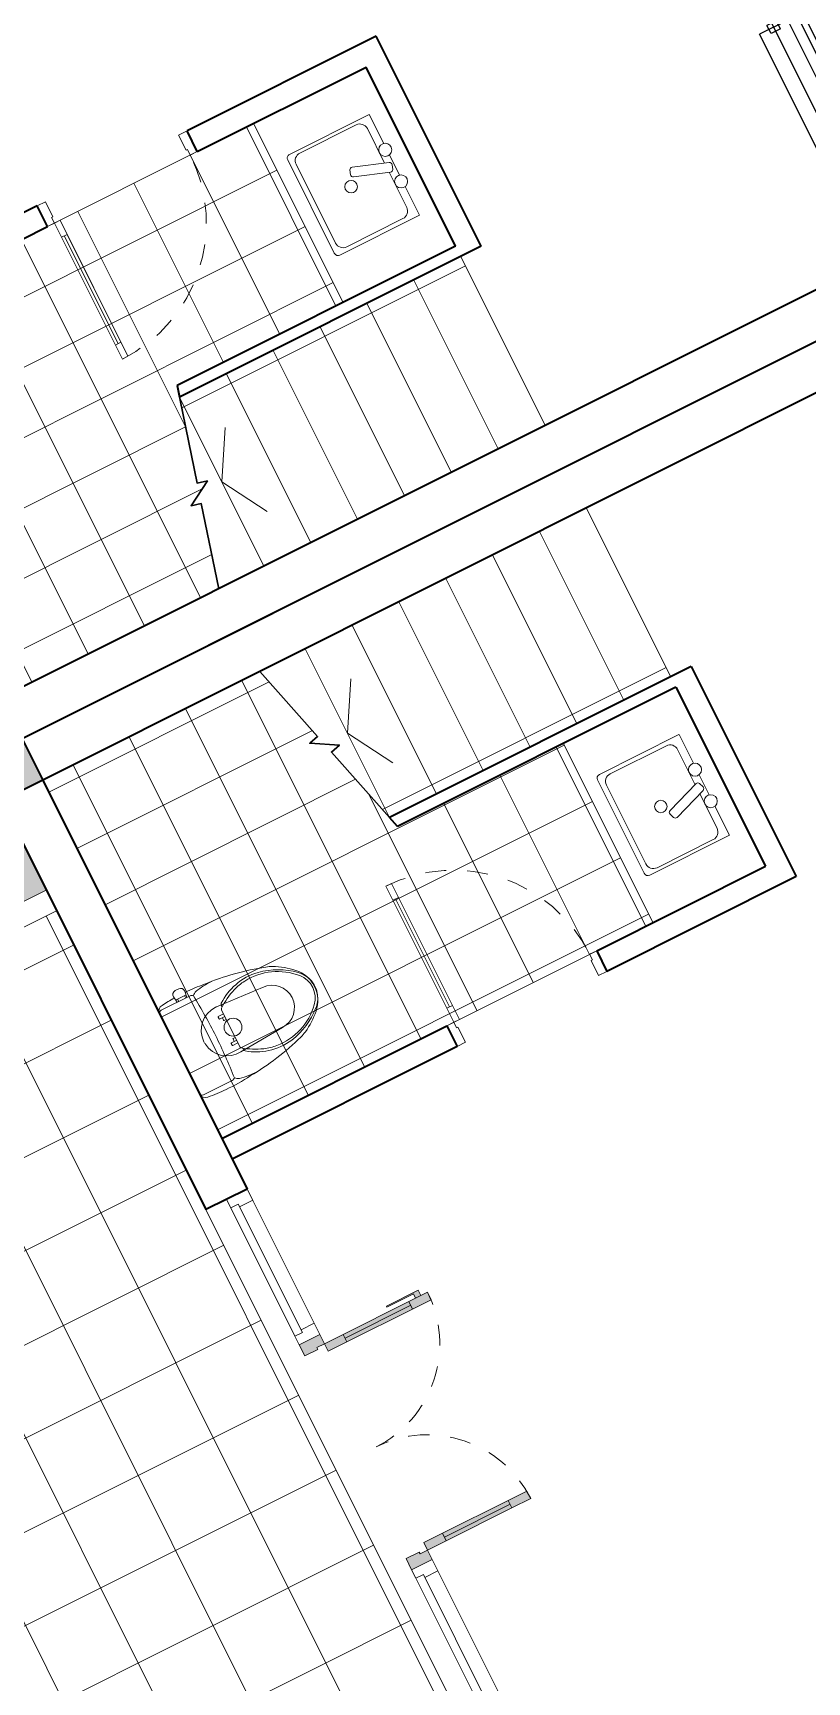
# Model space of a CAD drawing. Header units: millimetres. Extents: x 567980 to 569372, y 2065777 to 2066674.
# Drawn here: x 568877.24 to 568880.93, y 2066367.67 to 2066375.54 of the extents above; entities that cross this region are included whole.
import ezdxf

# ---------------------------------------------------------------- set-up
doc = ezdxf.new("R2010")
doc.units = ezdxf.units.MM
doc.linetypes.add('CENTER', pattern=[3, 1.5, -0.5, 0.5, -0.5])
doc.linetypes.add('HIDDEN', pattern=[0.75, 0.5, -0.25])
for name, color, linetype, lineweight in [('A-CAY', 76, 'Continuous', 13), ('A-COT VACH', 2, 'Continuous', 35), ('A-CUA', 25, 'Continuous', 5), ('A-HATCH', 251, 'Continuous', 5), ('A-NET CAT', 214, 'Continuous', 30), ('A-NET THAY', 125, 'Continuous', 18), ('A-NOI THAT', 44, 'Continuous', 9), ('A-TUONG', 255, 'Continuous', 35), ('boDnv', 54, 'Continuous', 25), ('E-NoiThat', 32, 'Continuous', 9)]:
    doc.layers.add(name, color=color, linetype=linetype, lineweight=lineweight)
for name, color, linetype in [('A-NOITHAT', 252, 'Continuous'), ('ChiaLo', 128, 'CENTER'), ('LoLK', 6, 'Continuous')]:
    doc.layers.add(name, color=color, linetype=linetype)

# ---------------------------------------------------------------- blocks, each defined once
blk = doc.blocks.new('NEN')
at = {"layer": 'ChiaLo', "ltscale": 5}
blk.add_lwpolyline([(159.83538482117, -9.464910292997956), (194.2687979940092, 7.756879894994199)], dxfattribs=at)
at = {"layer": 'LoLK'}
for points in [[(194.2687979944749, 7.756879894994199), (191.584882640047, 13.12312610400841), (175.0389568298124, 4.847720429068431), (177.7228721840074, -0.5185257801786065)], [(196.9527133480879, 2.390633686445653), (194.268797994242, 7.756879894528538), (177.7228721840074, -0.5185257804114372), (180.4067875377368, -5.884771988261491)]]:
    blk.add_lwpolyline(points, close=True, dxfattribs=at)
blk = doc.blocks.new('NEN NO1')
at = {"layer": 'LoLK'}
for points in [[(-37.63541182293557, 38.49999999790452), (-43.63541182340123, 38.49999999790452), (-43.63541182386689, 19.99999999790452), (-37.6354118231684, 19.99999999743886)], [(-31.6354118231684, 38.49999999743886), (-37.63541182246991, 38.49999999743886), (-37.6354118231684, 19.99999999743886), (-31.63541182386689, 19.99999999743886)]]:
    blk.add_lwpolyline(points, close=True, dxfattribs=at)
blk = doc.blocks.new('AP11B2')
at = {"layer": 'A-NOITHAT'}
for p, q in [((557.9627270745113, 1416.603832304019), (-568.2546845125034, 1416.603832304019)), ((-435.0000000009313, 1391.603832304027), (-435.0000000009313, 1441.603832304019)), ((-385.0000000009313, 1391.603832304027), (-385.0000000009313, 1441.603832304019)), ((-335.0000000009313, 1441.603832304019), (-385.0000000009313, 1441.603832304019)), ((359.9999999990687, 1491.603832304019), (-360.0000000009313, 1491.603832304019)), ((-360.0000000009313, 1341.603832304019), (-360.0000000009313, 1491.603832304019)), ((-335.0000000009313, 1391.603832304027), (-335.0000000009313, 1441.603832304019)), ((384.9999999990687, 1441.603832304019), (334.9999999990687, 1441.603832304019)), ((334.9999999990687, 1391.603832304027), (334.9999999990687, 1441.603832304019)), ((359.9999999990687, 1341.603832304019), (359.9999999990687, 1491.603832304019)), ((384.9999999990687, 1391.603832304027), (384.9999999990687, 1441.603832304019)), ((434.9999999990687, 1391.603832304027), (434.9999999990687, 1441.603832304019)), ((-335.0000000009313, 1391.603832304027), (-385.0000000009313, 1391.603832304027)), ((359.9999999990687, 1341.603832304019), (-360.0000000009313, 1341.603832304019)), ((384.9999999990687, 1391.603832304027), (334.9999999990687, 1391.603832304027)), ((-725.0000000009313, 166.1255714344661), (-725.0000000009313, 1291.603832304019)), ((724.9999999990687, 1291.603832304019), (-725.0000000009313, 1291.603832304019)), ((-695.0000000009313, 366.1255714344516), (-695.0000000009313, 1261.603832304019)), ((694.9999999990687, 1261.603832304019), (-695.0000000009313, 1261.603832304019)), ((694.9999999990687, 366.1255714344516), (-695.0000000009313, 1261.603832304019)), ((-695.0000000009313, 366.1255714344516), (694.9999999990687, 1261.603832304019)), ((694.9999999990687, 366.1255714344516), (694.9999999990687, 1261.603832304019)), ((724.9999999990687, 166.1255714344588), (724.9999999990687, 1291.603832304019)), ((-850.0000000009313, 757.1255714344661), (-850.0000000009313, 857.1255714344661)), ((-750.0000000009313, 807.1255714344588), (-850.0000000009313, 807.1255714344588)), ((-750.0000000009313, 757.1255714344661), (-750.0000000009313, 857.1255714344661)), ((749.9999999990687, 757.1255714344661), (749.9999999990687, 857.1255714344661)), ((749.9999999990687, 807.1255714344588), (849.9999999990687, 807.1255714344516)), ((849.9999999990687, 757.1255714344661), (849.9999999990687, 857.1255714344661)), ((-360.0000000009313, 366.1255714344516), (-695.0000000009313, 366.1255714344516)), ((-420.0000000009313, 246.1255714344588), (-420.0000000009313, 366.1255714344516)), ((-360.0000000009313, 246.1255714344588), (-360.0000000009313, 366.1255714344516)), ((694.9999999990687, 366.1255714344516), (359.9999999990687, 366.1255714344516)), ((359.9999999990687, 246.1255714344516), (359.9999999990687, 366.1255714344516)), ((419.9999999990687, 246.1255714344516), (419.9999999990687, 366.1255714344516)), ((-360.0000000009313, 246.1255714344588), (-420.0000000009313, 246.1255714344588)), ((419.9999999990687, 246.1255714344516), (359.9999999990687, 246.1255714344516)), ((724.9999999990687, 166.1255714344588), (-725.0000000009313, 166.1255714344661)), ((417.3913043467328, 226.1255714344588), (-417.3913043485954, 226.1255714344661)), ((-417.3913043485954, 186.1255714344588), (-417.3913043485954, 226.1255714344661)), ((417.3913043467328, 186.1255714344516), (-417.3913043485954, 186.1255714344588)), ((-9.313225746154785e-10, 186.1255714344516), (-9.313225746154785e-10, 226.1255714344661)), ((417.3913043467328, 186.1255714344516), (417.3913043467328, 226.1255714344588)), ((417.3913043467328, 79.48334088382398), (-417.3913043485954, 79.48334088382398)), ((-417.3913043485954, 39.48334088382398), (-417.3913043485954, 79.48334088382398)), ((-9.313225746154785e-10, 39.48334088382398), (-9.313225746154785e-10, 79.48334088382398)), ((417.3913043467328, 39.48334088382398), (417.3913043467328, 79.48334088382398)), ((417.3913043467328, 39.48334088382398), (-417.3913043485954, 39.48334088382398)), ((-407.3913043476641, -66.86999999999534), (-407.3913043476641, 25)), ((-367.3913043485954, 25), (-407.3913043476641, 25)), ((-357.3913043485954, -15), (-357.3913043485954, 15)), ((357.3913043467328, -15), (357.3913043467328, 15)), ((407.3913043458015, 25), (367.3913043467328, 25)), ((407.3913043458015, -66.86999999999534), (407.3913043458015, 25)), ((-387.3913043485954, -76.86999999999534), (-397.3913043485954, -76.86999999999534)), ((-377.3913043476641, -66.86999999999534), (-377.3913043476641, -24.99999999999272)), ((-367.3913043485954, -24.99999999999272), (-377.3913043476641, -24.99999999999272)), ((377.3913043458015, -24.99999999999272), (367.3913043467328, -24.99999999999272)), ((377.3913043458015, -66.86999999999534), (377.3913043458015, -24.99999999999272)), ((397.3913043467328, -76.86999999999534), (387.3913043467328, -76.86999999999534))]:
    blk.add_line(p, q, dxfattribs=at)
for centre, start, end in [((-367.3913043485954, 15), 0, 90), ((367.3913043467328, 15), 90, 180), ((-397.3913043485954, -66.86999999999534), 180, 270), ((-387.3913043485954, -66.86999999999534), 270, 0), ((-367.3913043485954, -15), 270, 0), ((367.3913043467328, -15), 180, 270), ((387.3913043467328, -66.86999999999534), 180, 270), ((397.3913043467328, -66.86999999999534), 270, 0)]:
    blk.add_arc(centre, 10, start, end, dxfattribs=at)
for p in [(-900.0000000009313, 0), (899.9999999990687, 0)]:
    blk.add_point(p, dxfattribs=at)
blk = doc.blocks.new('cot 220')
at = {"layer": 'A-COT VACH'}
h = blk.add_hatch(color=256, dxfattribs=at)
h.dxf.hatch_style = 1
h.paths.add_polyline_path([(110.0000037951395, 109.9999999980937), (-109.9999962048605, 109.9999999980937), (-109.9999962048605, -110.0000000019063), (110.0000037951395, -110.0000000019063)])
blk.add_lwpolyline([(-109.9999962048605, -110.0000000019063), (110.0000037951395, -110.0000000019063), (110.0000037951395, 109.9999999980937), (-109.9999962048605, 109.9999999980937)], close=True, dxfattribs=at)
blk = doc.blocks.new('*U321')
at = {"ltscale": 10}
for p, q in [((774.9999097874388, 0), (0, 0)), ((729.9999097874388, -70), (45, -70)), ((729.9999097874388, -110), (45, -110))]:
    blk.add_line(p, q, dxfattribs=at)
for points in [[(0, -110), (45, -110), (45, -70), (60, -70), (60, 0), (0, 0)], [(774.9999097874388, -110), (729.9999097874388, -110), (729.9999097874388, -70), (714.9999097874388, -70), (714.9999097874388, 0), (774.9999097874388, 0)]]:
    blk.add_lwpolyline(points, close=True, dxfattribs=at)
blk = doc.blocks.new('*U322')
blk.add_line((100.0000000000004, 69.99999999999943), (866.6666666666355, 69.99999999999535))
for points in [[(-146.6666666921566, 1066.666666666636), (-146.666666692157, 1006.666666666636), (-39.99999999999478, 1006.666666666635), (-39.99999999999472, 1016.666666666635), (5.292628172818928e-12, 1016.666666666635), (5.622344881402342e-12, 1066.666666666635)], [(-146.666666692162, 7.4843834842455e-13), (-146.6666666921616, 60.00000000000099), (-39.99999999999962, 60.00000000000038), (-39.99999999999968, 50.00000000000038), (3.012949991530085e-13, 50.00000000000001), (0, 0)], [(3.012949991530085e-13, 50.00000000000001), (966.6666666666358, 49.99999999999454), (966.6666666666356, 89.99999999999454), (5.423309984754156e-13, 90.00000000000001)], [(100.0000000000004, 49.99999999999966), (100.0000000000006, 89.99999999999943), (866.6666666666359, 89.99999999999535), (866.6666666666358, 49.99999999999535)]]:
    blk.add_lwpolyline(points, close=True)
at = {"linetype": 'HIDDEN'}
blk.add_arc((3.012949991530085e-13, 50.00000000000001), 966.6666666666358, 359.9999999999997, 89.9999999999995, dxfattribs=at)
blk = doc.blocks.new('A$C141617FA')
at = {"layer": 'A-NOI THAT'}
for p, q in [((0.3436238813592354, 445.1533057558991), (153.6401399989845, 445.1533057558991)), ((214.3949251442391, 445.1533057558991), (321.8279239255353, 445.1533057558991))]:
    blk.add_line(p, q, dxfattribs=at)
for points in [[(382.5827090707317, 445.1533057558991), (537.2782512389531, 445.1533057558991), (537.2782512389531, 20.00004873328726, -0.4142135623730951), (517.2782512389531, 4.873328725807369e-05), (19.99995820442564, 4.873328725807369e-05, -0.4142135623730951), (-4.179557436145842e-05, 20.00004873328726), (-4.179557436145842e-05, 444.5482204991276)], [(297.3131805503799, 406.7982078327041), (481.0901461779431, 406.7982078327041, -0.4142135623730951), (521.0901461779431, 366.7982078327041), (521.0901461779431, 66.79820783270407, -0.4142135623730951), (481.0901461779431, 26.79820783270407), (61.0901461779431, 26.79820783270407, -0.4142135623730951), (21.0901461779431, 66.79820783270407), (21.0901461779431, 366.7982078327041, -0.4142135623730958), (61.0901461779431, 406.7982078327041), (245.7590732288954, 406.7982078327041)]]:
    blk.add_lwpolyline(points, format="xyb", dxfattribs=at)
blk.add_lwpolyline([(274.4843869222386, 435.436604180024), (252.9833077539515, 427.8508547378879, 0.4142135623731093), (245.6594500033825, 412.5419975745026), (305.0652254005254, 244.1620254161535, 0.4142135623730805), (320.3740825639397, 236.8381676655263), (341.8751617322268, 244.4239171076915, 0.4142135623730951), (349.1990194827958, 259.7327742710768), (289.7932440855948, 428.1127464294259, 0.4142135623730947)], format="xyb", close=True, dxfattribs=at)
for centre, radius in [((184.0175325716118, 438.0361419607943), 31.2), ((352.2053164981626, 438.0361419607943), 31.2), ((268.1262690138246, 213.7365723466792), 30.02017942326098)]:
    blk.add_circle(centre, radius, dxfattribs=at)
blk = doc.blocks.new('xi')
for p, q in [((31976.6716985204, -119417.7680248041), (31762.50733762837, -119417.7680248041)), ((31976.6716985204, -119417.7680248041), (32190.83605941475, -119417.7680248041)), ((31751.29010672538, -119432.4544668607), (31751.29010672538, -119585.9954824876)), ((32202.04984522282, -119432.4544668617), (32202.04984522282, -119585.9954824876)), ((32233.53801796536, -119513.2454011077), (32202.04984522282, -119517.2796079209)), ((32214.87593571746, -119525.5375018017), (32202.04984522282, -119525.5375018017)), ((32214.87593571746, -119563.2165111341), (32202.04984522282, -119563.2165111341)), ((32233.53801796536, -119573.4897858715), (32202.04984522282, -119569.4555790583)), ((32214.87593571746, -119515.6362973759), (32214.87593571746, -119571.0988896061)), ((32256.41345199288, -119534.1399052292), (32256.41345199288, -119552.59528175)), ((31854.92202404278, -119683.8534197696), (31870.03221284456, -119913.9651276702)), ((31857.59886323565, -119699.6112865228), (31866.81449366125, -119699.6112865228)), ((31878.56571436251, -119690.6092520198), (32074.77423758336, -119690.6092520198)), ((31899.67036931167, -119662.6109610032), (31899.67036931167, -119690.6092520198)), ((31901.67196978905, -119660.6093605254), (31911.67308198611, -119660.6093605254)), ((31913.67123736624, -119662.6109610032), (31913.67123736624, -119690.6092520198)), ((31913.67123736624, -119677.610906749), (31926.67302773191, -119677.610906749)), ((31928.67118311438, -119679.6125072259), (31928.67118311438, -119690.6092520198)), ((32024.67221392874, -119679.6125072259), (32024.67221392874, -119690.6092520198)), ((32039.67215967688, -119677.610906749), (32026.67036931121, -119677.610906749)), ((32039.67215967688, -119662.6109610032), (32039.67215967688, -119690.6092520198)), ((32051.67142725407, -119660.6093605254), (32041.67031505701, -119660.6093605254)), ((32053.66958263653, -119662.6109610032), (32053.66958263653, -119690.6092520198)), ((32098.41792790542, -119683.8534197696), (32083.30773910365, -119913.9651276702)), ((32095.74453380748, -119699.6112865228), (32086.52890338187, -119699.6112865228))]:
    blk.add_line(p, q)
blk.add_circle((31976.67169852063, -119702.7669939883), 42.49869791666666)
for points in [[(31732.13193072469, -119446.7378327483), (31733.36872000524, -119430.7388093108), (31746.46697304302, -119418.2434479827), (31762.50733762883, -119417.7680248031)], [(31751.29010672585, -119432.4544668617), (31751.29010672585, -119424.344712087), (31757.86679400594, -119417.7680248031), (31765.97999387697, -119417.7680248031)], [(32187.36340316475, -119417.7680248031), (32195.47315793947, -119417.7680248031), (32202.04984522329, -119424.344712087), (32202.04984522329, -119432.4544668617)], [(32190.83605941475, -119417.7680248031), (32206.87642400057, -119418.2434479827), (32219.97467703835, -119430.7388093108), (32221.20802122072, -119446.7378327483)], [(31726.32349973635, -119541.064547156), (31726.46819374614, -119509.5384783642), (31728.40778250524, -119478.0434154281), (31732.13193072469, -119446.7378327483)], [(32221.20802122072, -119446.7378327483), (32223.87452512883, -119469.130953406), (32225.62463363537, -119491.6205367418), (32226.45834674218, -119514.1514612185)], [(31732.31796588466, -119672.5741771506), (31726.71968571746, -119628.9764937731), (31724.71464014516, -119584.9895146051), (31726.32349973635, -119541.064547156)], [(32227.55388710738, -119572.7249746742), (32227.45742443294, -119606.1113950284), (32225.27667898961, -119639.4599193344), (32221.02543115892, -119672.5741771506)], [(31735.49778901503, -119708.6581072705), (31735.09471284502, -119679.4747034097), (31738.06783025057, -119650.3395308824), (31744.35512951107, -119621.8382559242)], [(31744.35168441475, -119621.8348108279), (31747.29379596093, -119613.8387442054), (31752.0376924453, -119606.6281593526), (31758.21474865169, -119600.7577166455)], [(31758.21474865169, -119600.7611617418), (31753.94283024871, -119597.023233139), (31751.43135564119, -119591.6695547523), (31751.29010672585, -119585.9954824867)], [(31976.67169852086, -119610.5934642563), (31903.75969765426, -119609.8906647796), (31830.89592812301, -119606.6109338785), (31758.21474865169, -119600.7611617418)], [(32195.1286483919, -119600.7611617418), (32122.44746892058, -119606.6109338785), (32049.58369938933, -119609.8906647796), (31976.67169852086, -119610.5934642563)], [(32202.04984522329, -119585.9954824867), (32201.91204140239, -119591.6695547523), (32199.40056679488, -119597.023233139), (32195.1286483919, -119600.7611617418)], [(32195.1286483919, -119600.7577166455), (32201.30570459829, -119606.6281593526), (32206.04960108266, -119613.8387442054), (32208.99171262883, -119621.8348108279)], [(32208.98826753066, -119621.8382559242), (32215.27556679302, -119650.3395308824), (32218.24523910225, -119679.4747034097), (32217.84216293224, -119708.6581072705)], [(31789.96130355724, -119970.9194462458), (31759.1862655794, -119874.0571415583), (31739.83860932753, -119773.9288863512), (31732.31796588466, -119672.5741771506)], [(31801.25777165496, -119805.3929434242), (31810.30803749614, -119768.5304217236), (31826.76181353905, -119733.8968768017), (31849.61313189843, -119703.5903718108)], [(31819.54778359176, -119787.936644596), (31831.71241575197, -119754.3814145634), (31848.93789318294, -119722.8829065347), (31870.6247692676, -119694.533215777)], [(31849.61313189843, -119703.5903718108), (31851.50448931844, -119701.0857873904), (31854.46038124801, -119699.6112865219), (31857.59886323565, -119699.6112865219)], [(31870.6247692676, -119694.533215777), (31872.51612668947, -119692.0630823122), (31875.45479314119, -119690.6092520179), (31878.56571436205, -119690.6092520179)], [(31899.67036931121, -119662.6109610023), (31899.67036931121, -119661.5050853537), (31900.56609413677, -119660.6093605245), (31901.67196978905, -119660.6093605245)], [(31911.67308198565, -119660.6093605245), (31912.77551254162, -119660.6093605245), (31913.67123736531, -119661.5050853537), (31913.67123736531, -119662.6109610023)], [(31926.67302773238, -119677.6109067472), (31927.77545828649, -119677.6109067472), (31928.67118311391, -119678.5066315765), (31928.67118311391, -119679.612507225)], [(32024.67221392781, -119679.612507225), (32024.67221392781, -119678.5066315765), (32025.56449366079, -119677.6109067472), (32026.67036931121, -119677.6109067472)], [(32039.67215967641, -119662.6109610023), (32039.67215967641, -119661.5050853537), (32040.56443940752, -119660.6093605245), (32041.67031505794, -119660.6093605245)], [(32051.67142725454, -119660.6093605245), (32052.77385780864, -119660.6093605245), (32053.66958263607, -119661.5050853537), (32053.66958263607, -119662.6109610023)], [(32074.77423758336, -119690.6092520179), (32077.88860390239, -119690.6092520179), (32080.82382525966, -119692.0630823122), (32082.71518267968, -119694.533215777)], [(32082.71518267968, -119694.533215777), (32104.40550386065, -119722.8829065347), (32121.63098128975, -119754.3814145634), (32133.79216835738, -119787.936644596)], [(32095.74453380794, -119699.6112865219), (32098.88301579558, -119699.6112865219), (32101.83890772329, -119701.0857873904), (32103.72682005071, -119703.5903718108)], [(32103.72682005071, -119703.5903718108), (32126.58158350454, -119733.8968768017), (32143.03191444927, -119768.5304217236), (32152.08562538863, -119805.3929434242)], [(32221.02543115892, -119672.5741771506), (32213.50134261974, -119773.9288863512), (32194.15713146419, -119874.0571415583), (32163.37864839003, -119970.9194462458)], [(31796.58966727272, -119926.1366500231), (31788.71417898961, -119886.0736346142), (31790.31270329744, -119844.7255985895), (31801.25777165496, -119805.3929434242)], [(31804.89579248891, -119850.8923195088), (31807.03519678579, -119829.3639178174), (31811.96168333196, -119808.2006962458), (31819.54778359176, -119787.936644596)], [(32133.79216835738, -119787.936644596), (32141.38171371163, -119808.2006962458), (32146.3082002578, -119829.3639178174), (32148.44415945836, -119850.8923195088)], [(32152.08562538863, -119805.3929434242), (32163.02724865169, -119844.7255985895), (32164.62577295766, -119886.0736346142), (32156.75372977086, -119926.1366500231)], [(31898.86766206377, -120097.295883962), (31830.53419309572, -120034.5124638239), (31795.72150320836, -119943.2381040165), (31804.89579248891, -119850.8923195088)], [(32148.44415945836, -119850.8923195088), (32157.62189383522, -119943.2381040165), (32122.80920394787, -120034.5124638239), (32054.47573497982, -120097.295883962)], [(31802.53245698565, -120001.4739981117), (31797.50606267058, -119991.655475975), (31793.30304617897, -119981.4338776702), (31789.96130355724, -119970.9194462458)], [(31882.28641748705, -120097.5852719815), (31838.75419092641, -120049.2299117418), (31809.13670503066, -119989.9811595688), (31796.58966727272, -119926.1366500231)], [(31976.67169852086, -120017.7658546651), (31918.87677664772, -120017.7658546651), (31871.58939600267, -119971.739378971), (31870.03221284502, -119913.9651276702)], [(32083.30773910412, -119913.9651276702), (32081.75055594274, -119971.739378971), (32034.46662039586, -120017.7658546651), (31976.67169852086, -120017.7658546651)], [(32156.75372977086, -119926.1366500231), (32144.20669201107, -119989.9811595688), (32114.58920611531, -120049.2299117418), (32071.05353445836, -120097.5852719815)], [(32163.37864839003, -119970.9194462458), (32160.04035086461, -119981.4338776702), (32155.83388927669, -119991.655475975), (32150.80749496163, -120001.4739981117)], [(31868.08917898961, -120091.2566315765), (31841.64462603905, -120064.9671079228), (31819.52022282683, -120034.6674931208), (31802.53245698565, -120001.4739981117)], [(32150.80749496163, -120001.4739981117), (32133.81972912044, -120034.6674931208), (32111.69532590822, -120064.9671079228), (32085.25077295766, -120091.2566315765)], [(31976.67169852086, -120137.7688657353), (31935.64061128066, -120137.7688657353), (31896.39752860085, -120120.9602448577), (31868.08917898961, -120091.2566315765)], [(32054.47573497982, -120097.295883962), (32010.47842052669, -120137.7171893017), (31942.86153142244, -120137.7171893017), (31898.86766206377, -120097.295883962)], [(32085.25077295766, -120091.2566315765), (32056.94242334829, -120120.9602448577), (32017.70278576107, -120137.7688657353), (31976.67169852086, -120137.7688657353)]]:
    blk.add_open_spline(points, degree=3)
for points in [[(31854.92202404232, -119683.8534197705), (31847.42205116988, -119616.6154911676), (31895.84631332287, -119556.0231517563), (31963.08768702016, -119548.5231788838), (31967.59731701107, -119548.0201949449), (31972.13106267058, -119547.7687029736), (31976.67169852086, -119547.7687029736)], [(31976.67169852086, -119547.7687029736), (32044.32648367897, -119547.7687029736), (32099.17584891335, -119602.6146231117), (32099.17584891335, -119670.2728533642), (32099.17584891335, -119674.8100441219), (32098.92091184758, -119679.3437897796), (32098.41792790496, -119683.8534197705)], [(32233.53801796489, -119513.2454011077), (32245.36158567385, -119512.4599193344), (32255.58662907869, -119521.4068323122), (32256.37211084642, -119533.2304000231), (32256.39278142058, -119533.5335684242), (32256.40656180397, -119533.836736829), (32256.41345199288, -119534.1399052301)], [(32256.41345199288, -119552.5952817509), (32256.12750906774, -119564.4429651285), (32246.29520654955, -119573.8170699449), (32234.44752317385, -119573.5311270179), (32234.14435477086, -119573.524236829), (32233.84118636974, -119573.5104564475), (32233.53801796489, -119573.4897858696)], [(32071.05353445836, -120097.5852719815), (32024.12444374614, -120149.7130117835), (31943.82271306307, -120153.9263635622), (31891.69497326107, -120106.9938277574), (31888.39801688024, -120104.0241554463), (31885.25608979628, -120100.8856734606), (31882.28641748705, -120097.5852719815)]]:
    blk.add_open_spline(points, degree=3, knots=[0, 0, 0, 0, 1, 1, 1, 2, 2, 2, 2])
blk = doc.blocks.new('*U308')
h = blk.add_hatch(color=254)
h.dxf.hatch_style = 1
h.paths.add_polyline_path([(21.73011238398612, 344.5156181119089), (21.73011238398612, 514.1349438079922), (50.00000000000001, 514.1349438079922), (50.00000000000001, 485.8650561920074), (27.38408990719472, 485.8650561920074), (27.38408990719472, 344.5156181119089)])
h = blk.add_hatch(color=253)
h.dxf.hatch_style = 1
h.paths.add_polyline_path([(50.00000000000001, 449.9999999999998), (89.99999999999999, 449.9999999999998), (89.99999999999999, 549.9999999999998), (50.00000000000001, 549.9999999999998)])
h.paths.add_polyline_path([(50, 100), (90, 100), (90, 0), (50, 0)])
h = blk.add_hatch(color=253)
h.dxf.hatch_style = 1
h.paths.add_polyline_path([(1150, 100), (1110, 100), (1110, 0), (1150, 0)])
h.paths.add_polyline_path([(1150, 450), (1110, 450), (1110, 550), (1150, 550)])
h = blk.add_hatch(color=254)
h.dxf.hatch_style = 1
h.paths.add_polyline_path([(50.00000000000001, 449.9999999999998), (89.99999999999999, 449.9999999999998), (90, 100), (50, 100)])
h = blk.add_hatch(color=254)
h.dxf.hatch_style = 1
h.paths.add_polyline_path([(1110, 450), (1150, 450), (1150, 100), (1110, 100)])
h = blk.add_hatch(color=253)
h.dxf.hatch_style = 1
h.paths.add_polyline_path([(0, 0), (50, 0), (50, -40), (60, -40), (60, -110.0000000000004), (0, -110.0000000000004)])
h = blk.add_hatch(color=253)
h.dxf.hatch_style = 1
h.paths.add_polyline_path([(1200, 0), (1150, 0), (1150, -40), (1140, -40), (1140, -110.0000000000004), (1200, -110.0000000000004)])
at = {"linetype": 'Continuous'}
blk.add_line((70, 100), (69.99999999999999, 449.9999999999998), dxfattribs=at)
for p, q in [((89.99999999999999, 449.9999999999998), (90, 100)), ((1110, 450), (1110, 100)), ((1130, 100), (1130, 450))]:
    blk.add_line(p, q)
for points in [[(21.73011238398612, 344.5156181119089), (21.73011238398612, 514.1349438079922), (50.00000000000001, 514.1349438079922), (50.00000000000001, 485.8650561920074), (27.38408990719472, 485.8650561920074), (27.38408990719472, 344.5156181119089)], [(50.00000000000001, 449.9999999999998), (89.99999999999999, 449.9999999999998), (90, 100), (50, 100)], [(1110, 450), (1150, 450), (1150, 100), (1110, 100)], [(0, 0), (50, 0), (50, -40), (60, -40), (60, -110.0000000000004), (0, -110.0000000000004)], [(1200, 0), (1150, 0), (1150, -40), (1140, -40), (1140, -110.0000000000004), (1200, -110.0000000000004)]]:
    blk.add_lwpolyline(points, close=True)
for points in [[(50.00000000000001, 449.9999999999998), (89.99999999999999, 449.9999999999998), (89.99999999999999, 549.9999999999998), (50.00000000000001, 549.9999999999998), (50.00000000000001, 449.9999999999998)], [(1150, 450), (1110, 450), (1110, 550), (1150, 550), (1150, 450)], [(50.00000000000001, 452.9059272893353), (50, 100)], [(1150, 452.9059272893355), (1150, 100)], [(50, 100), (90, 100), (90, 0), (50, 0), (50, 100)], [(1150, 100), (1110, 100), (1110, 0), (1150, 0), (1150, 100)]]:
    blk.add_lwpolyline(points)
at = {"linetype": 'HIDDEN', "ltscale": 30}
for points in [[(599.9999999999999, 0, 0.4142135623730951), (50, 549.9999999999999, 0.4142135623730951)], [(599.9999999999999, 0, -0.4142135623730951), (1150, 550.0000000000003, -0.4142135623730951)]]:
    blk.add_lwpolyline(points, format="xyb", dxfattribs=at)
blk = doc.blocks.new('mb-cay40')
at = {"color": 0, "linetype": 'ByBlock'}
for centre, radius, start, end in [((-136.2343589076481, 736.8957466763095), 62.92479999999998, 125.4093320002077, 202.7100880001333), ((-230.740058907686, 763.8882466762698), 62.92479999999998, 305.4093320002077, 22.71008800013334), ((-426.9131589077006, 693.7752466762759), 54.12369999999999, 146.8150690002197, 244.0193430003837), ((-495.9196589076018, 674.7454466763011), 54.12369999999999, 326.8150690002197, 64.01934300038363), ((-299.5701589075907, 710.3054466762878), 100.1777, 149.4737229998766, 231.7585850006217), ((-447.8704589076224, 682.5084466762783), 100.1777, 329.4737229998766, 51.75858500062168), ((-230.6878589075932, 779.3904466762833), 98.06469999999999, 192.3059549999538, 259.6848969996826), ((-344.058958907699, 662.0099466762913), 98.06469999999999, 12.30595499995376, 79.68489699968265), ((-147.5025589076395, 637.821246676278), 79.6564, 145.524785000142, 220.8327340004014), ((-273.4387589076068, 630.8271466763035), 79.6564, 325.524785000142, 40.83273400040141), ((16.26654109236551, 684.2603466763248), 136.5301, 133.811686000385, 194.307733999988), ((-210.5471589076042, 749.0423466762695), 136.5301, 313.811686000385, 14.30773399998799), ((112.6560410923557, 711.3373466763078), 137.2196, 163.4642290000644, 212.7905639999698), ((-134.2428589076444, 676.0780466762808), 137.2196, 343.4642290000643, 32.79056399996983), ((138.3718410924193, 615.5002466762926), 80.63699999999999, 104.100357000399, 168.4650159999594), ((39.71864109238959, 709.8323466762886), 80.63699999999999, 284.100357000399, 348.4650159999595), ((230.3510410923918, 506.037146676299), 141.3623, 100.3005049996434, 160.4476489999013), ((71.86314109229716, 692.4305466762962), 141.3623, 280.3005049996434, 340.4476489999013), ((-653.7485589076532, 502.9852466762604), 44.2471, 163.4933459999228, 274.4697339999847), ((-692.7238589076442, 471.4445466763245), 44.2471, 343.4933459999227, 94.46973399998471), ((-651.1445589076611, 493.6793466763265), 98.14920000000001, 3.318928999847402, 83.19036500059372), ((-541.5223589077068, 596.8183466762894), 98.14920000000001, 183.3189289998474, 263.1903650005937), ((-554.1702589076594, 555.716446676277), 69.85239999999999, 25.45365099951863, 116.6851969996846), ((-522.4680589076888, 648.1498466762605), 69.85239999999999, 205.4536509995186, 296.6851969996846), ((-390.4405589076341, 597.053746676309), 66.85079999999999, 168.8066020001733, 257.6390980002616), ((-470.3303589076386, 544.7297466762902), 66.85079999999999, 348.8066020001733, 77.63909800026163), ((48.89724109234521, 562.139746676261), 68.7981, 103.8913859995158, 198.9039470000852), ((-32.70725890767062, 606.6362466762985), 68.7981, 283.8913859995158, 18.90394700008519), ((259.9547410923115, 520.9738466762719), 76.85969999999999, 122.5817349996012, 207.1799879998302), ((150.1931410923426, 550.6291466762632), 76.85969999999999, 302.5817349996012, 27.17998799983019), ((299.7197410923836, 426.0202466763112), 53.529, 59.98145400028278, 155.6675900001146), ((277.7252410923538, 494.4245466762877), 53.529, 239.9814540002828, 335.6675900001146), ((-694.8229589076363, 365.1617466763128), 95.9612, 210.9482359996829, 290.5783940005535), ((-743.3930589076772, 225.974346676303), 95.9612, 30.9482359996829, 110.5783940005535), ((-680.1407589076553, 301.4285466763176), 101.6635, 69.72013800080484, 135.6489100005381), ((-717.600058907643, 467.8581466763062), 101.6635, 249.7201380008048, 315.6489100005381), ((-620.4297589075868, 356.9077466762828), 75.7726, 22.57230600034306, 98.33354300080866), ((-561.4437589076697, 460.9655466763143), 75.7726, 202.5723060003431, 278.3335430008087), ((213.0515410923108, 368.6593466762861), 79.60759999999999, 86.02821900006174, 161.3697619999351), ((143.1294410924311, 473.5071466763002), 79.60759999999999, 266.0282190000617, 341.3697619999351), ((281.8093410923029, 453.3035466762885), 110.2473, 244.7352629998049, 320.5781150000673), ((319.9207410923555, 283.5921466762593), 110.2473, 64.73526299980486, 140.5781150000674), ((359.2284410923021, 242.1056466762602), 79.1061, 90.25287400078554, 173.52208300028), ((280.2783410924312, 330.1357466762784), 79.1061, 270.2528740007856, 353.5220830002799), ((-736.4670589076995, 276.7996466763216), 75.60229999999999, 224.257649999822, 288.5926610007619), ((-766.5091589076037, 152.3813466762949), 75.60229999999999, 44.25764999982202, 108.5926610007619), ((-649.4696589076193, 256.585046676264), 83.90719999999999, 240.5094849996896, 309.291989999972), ((-637.6392589076131, 118.6108466762598), 83.90719999999999, 60.50948499968955, 129.291989999972), ((242.9923410922929, 141.0472466762949), 78.02799999999999, 58.87476400066763, 131.2135240002623), ((231.9157410923508, 266.539646676305), 78.02799999999999, 238.8747640006676, 311.2135240002623), ((344.0384410923289, 142.0358466763282), 53.57989999999999, 28.1981360000389, 112.1917869993301), ((371.0219410923892, 216.9645466762668), 53.57989999999999, 208.1981360000389, 292.1917869993301), ((-659.0736589076696, 39.63904667626048), 110.8102, 100.8761589997203, 165.4479130002026), ((-787.2373589075869, 176.3009466762742), 110.8102, 280.8761589997204, 345.4479130002026), ((-689.6452589076944, -39.14615332373069), 87.35799999999999, 54.97446299936808, 151.3792250002424), ((-716.1905589076923, 74.23634667632723), 87.35799999999999, 234.9744629993681, 331.3792250002423), ((158.9131410923146, -75.04515332368464), 77.31559999999999, 28.80716499994626, 103.9198800002828), ((208.0612410923932, 37.25554667630786), 77.31559999999999, 208.8071649999463, 283.9198800002828), ((313.8222410924209, -58.64165332372795), 90.3688, 71.37116600059133, 141.7535400000561), ((271.7177410924342, 82.93484667628945), 90.3688, 251.3711660005913, 321.7535400000561), ((349.6776410924213, 166.3968466762817), 97.6447, 209.1951970002367, 286.7189010004093), ((292.527541092335, 25.24994667626743), 97.6447, 29.19519700023669, 106.7189010004093), ((-674.8470589076169, -123.2118533237299), 70.02329999999999, 71.8192460004174, 140.0817599994504), ((-706.7037589076499, -11.75075332372944), 70.02329999999999, 251.8192460004175, 320.0817599994504), ((-557.1729589076713, -163.3047533236968), 77.98479999999999, 113.475291999382, 203.4559599999777), ((-659.7790589075885, -122.8160533237024), 77.98479999999999, 293.475291999382, 23.45595999997768), ((-551.4629589076503, -83.00365332367801), 74.9971, 87.17243399982254, 157.2364690000009), ((-616.9188589076803, 20.92074667628185), 74.9971, 267.1724339998225, 337.2364690000009), ((-341.8780589076923, -220.9033533237016), 95.91319999999999, 122.8873139993626, 186.7253339999508), ((-489.2111589075648, -151.593553323728), 95.91319999999999, 302.8873139993626, 6.725333999950768), ((69.87894109232002, -150.8368533236935), 70.3103, 173.6499809998805, 254.6514450005405), ((-18.61045890764217, -210.8629533236744), 70.3103, 353.6499809998805, 74.65144500054049), ((132.8601410923875, -212.990753323691), 116.145, 6.548685999897183, 76.89113199944619), ((274.5892410923552, -86.62635332370701), 116.145, 186.5486859998972, 256.8911319994462), ((296.2157410923683, -68.1395533237228), 50.671, 179.2557220000184, 267.628659000778), ((243.4524410924059, -118.1089533236882), 50.671, 359.2557220000184, 87.62865900077804), ((-604.7676589076873, -147.1679533237184), 106.605, 271.6327640008068, 352.0267889999677), ((-496.1556589076645, -268.5169533236767), 106.605, 91.63276400080674, 172.0267889999677), ((-472.8800589076418, -293.5357533236747), 49.2563, 76.54190599947391, 193.4774260002929), ((-509.3162589076674, -257.1117533236902), 49.2563, 256.541905999474, 13.4774260002929), ((-314.2852589076501, -280.7871533237339), 91.05040000000001, 159.1169869998805, 230.3606240003511), ((-457.4404589076003, -318.4468533237086), 91.05040000000001, 339.1169869998805, 50.36062400035106), ((-220.1570589075855, -348.4649533237389), 108.6658, 122.1169890002436, 201.7275269999994), ((-378.8747589077102, -296.6562533236793), 108.6658, 302.1169890002436, 21.72752699999944), ((-132.5331589076959, -236.0941533236837), 75.353, 148.7876610002004, 221.5977110001933), ((-253.3297589076974, -247.0719533237279), 75.353, 328.7876610002005, 41.59771100019329), ((-61.47215890765074, -280.976453323703), 84.6027, 185.3195600000323, 260.4189679996705), ((-159.7919589076482, -372.2426533237012), 84.6027, 5.31956000003229, 80.41896799967047), ((99.92604109243257, -278.0229533236925), 148.0051, 165.2071100000012, 218.3217489999558), ((-159.2895589076797, -332.0080533237124), 148.0051, 345.2071100000012, 38.32174899995582), ((110.3971410924278, -276.4030533237237), 64.3426, 156.7754189998254, 231.2879720002375), ((11.02814109236351, -301.2369533236779), 64.3426, 336.7754189998254, 51.28797200023745), ((113.3978410923155, -289.9039533237083), 96.71849999999999, 38.69621399990353, 106.2415449999098), ((161.8329410923761, -136.5778533236808), 96.71849999999999, 218.6962139999035, 286.2415449999098), ((-170.4776589077082, -363.9031533237066), 62.5472, 129.7475050000398, 206.070901000292), ((-266.6537589076324, -343.3009533236764), 62.5472, 309.7475050000398, 26.07090100029198)]:
    blk.add_arc(centre, radius, start, end, dxfattribs=at)
blk = doc.blocks.new('MBT1 A18N')
at = {"layer": 'A-HATCH'}
h = blk.add_hatch(dxfattribs=at)
h.set_pattern_fill('SQRTMPLT', color=256, scale=0.3, angle=180, pattern_type=2)
h.set_pattern_definition([(180, (410.5170677076094, -41.46174633945338), (0, -0.2999999999999999), []), (270, (410.5170677076094, -41.46174633945338), (0.2999999999999999, -2.775557561562891e-17), [])])
h.paths.add_polyline_path([(-1.175000000279397, 4.520000000251457), (-2.130000000121072, 4.520000000018626), (-2.130000000353903, 3.420000000158325), (-2.130000000121072, 2.21999999997206), (-1.230000000447035, 2.21999999997206), (-0.220000000204891, 2.21999999997206), (-0.2200000006705523, 3.378845726838335), (-0.6202763665933162, 3.486099455971271), (-0.6332173189148307, 3.437803165055811), (-0.7039279970340431, 3.56027765199542), (-0.7168689493555576, 3.5119813606143), (-1.175000000279397, 3.634737205458805)])
at = {"layer": 'A-HATCH', "true_color": 0x46cb3a}
h = blk.add_hatch(dxfattribs=at)
h.set_pattern_fill('CROSS', color=95, scale=0.2, angle=180, double=1)
h.set_pattern_definition([(180, (4959.282499999274, -137.7914999998175), (-0.05000000000000001, -0.05), [0.02499999999999999, -0.07499999999999998]), (270, (4959.269999999553, -137.778999999864), (0.05, -0.05000000000000002), [0.025, -0.07500000000000001])])
h.paths.add_polyline_path([(-0.6969136407133192, 0.1100000001024455), (-0.1100000005681068, 0.1100000001024455), (-0.1100000005681068, 2.000000000232831), (-0.6969136411789805, 2.000000000465661)])
h.paths.add_polyline_path([(-5.890025578439236, 0.1099999996367842), (-5.303111937828362, 0.1099999996367842), (-5.303111937828362, 1.009999999543652), (-5.303111937828362, 2.000000000232831), (-5.890465096337721, 2)])
at = {"layer": 'A-HATCH', "ltscale": 100}
h = blk.add_hatch(dxfattribs=at)
h.set_pattern_fill('_USER', color=251, scale=0.4000000000000001, angle=180, double=1, pattern_type=0)
h.set_pattern_definition([(180, (4964475.611936973, -139791.5000000393), (-2.775557561562891e-17, -0.4), []), (270, (4964475.611936973, -139791.5000000393), (0.4000000000000001, -5.551115123125783e-17), [])])
h.paths.add_polyline_path([(-5.193111937493086, 2.000077642733231), (-5.193111937493086, 0.1099999996367842), (-0.8069136410485953, 0.1100000001024455), (-0.806913641281426, 2.000000000232831), (-1.406913640908897, 2.000048018060625), (-2.700144892791286, 2.000048018060625)])
at = {"layer": 'A-NET CAT'}
blk.add_lwpolyline([(-1.175000000279397, 3.634737205458805), (-0.7168689493555576, 3.5119813606143), (-0.7039279970340431, 3.56027765199542), (-0.6332173189148307, 3.437803165055811), (-0.6202763665933162, 3.486099455971271), (-0.2201106760185212, 3.378875382477418)], dxfattribs=at)
at = {"layer": 'A-NET THAY'}
for p, q in [((-0.6700000003911555, 7.020000000251457), (-1.570000000298023, 7.020000000251457)), ((-1.120000000111759, 5.119999999878928), (-0.2200000004377216, 5.119999999878928)), ((-1.120000000111759, 4.869999999878928), (-0.2200000004377216, 4.869999999878928)), ((-1.120000000344589, 4.619999999878928), (-0.220000000204891, 4.619999999878928)), ((-1.120000000111759, 4.369999999878928), (-0.220000000204891, 4.369999999878928)), ((-2.130000000586733, 4.21999999997206), (-2.130000000353903, 3.420000000158325)), ((-1.120000000111759, 4.120000000111759), (-0.2200000004377216, 4.119999999878928)), ((-1.120000000111759, 3.869999999878928), (-0.220000000204891, 3.869999999878928)), ((-1.120000000111759, 3.619999999878928), (-0.220000000204891, 3.620000000111759)), ((-2.40000000060536, 2.000000000232831), (-5.150000000372529, 2.000000000232831))]:
    blk.add_line(p, q, dxfattribs=at)
blk.add_lwpolyline([(-1.070000000298023, 3.606602540472522), (-1.070000000530854, 5.119999999878928)], dxfattribs=at)
at = {"layer": 'A-NET THAY', "ltscale": 10}
blk.add_lwpolyline([(-0.4458215816412121, 3.750000000465661), (-0.6700000003911555, 3.619999999878928), (-0.8941784191410989, 3.750000000232831)], dxfattribs=at)
at = {"layer": 'A-NET THAY', "ltscale": 100}
blk.add_lwpolyline([(-0.6969136407133192, 0.1100000001024455), (-0.8069136410485953, 0.1100000001024455), (-0.806913641281426, 2.000000000232831), (-0.6969136411789805, 2.000000000465661)], close=True, dxfattribs=at)
at = {"layer": 'A-NOI THAT'}
blk.add_lwpolyline([(-2.130000000121072, 4.520000000018626), (-2.130000000353903, 5.120000000111759), (-1.175000000046566, 5.119999999878928), (-1.175000000279397, 4.520000000251457)], close=True, dxfattribs=at)
at = {"layer": 'A-TUONG'}
for p, q in [((0, 15.50000001071021), (-2.328306436538696e-10, 2.000000000232831)), ((-0.2200000004377216, 8.800000000046566), (-0.220000000204891, 2.21999999997206)), ((-2.240000000223517, 5.229999999981374), (-2.240000000456348, 4.21999999997206)), ((-1.120000000111759, 5.230000000214204), (-2.240000000223517, 5.229999999981374)), ((-1.120000000111759, 5.230000000214204), (-1.120000000111759, 3.619999999878928)), ((-1.175000000046566, 5.119999999878928), (-2.130000000353903, 5.120000000111759)), ((-2.130000000586733, 4.21999999997206), (-2.130000000353903, 5.120000000111759)), ((-1.175000000046566, 5.119999999878928), (-1.175000000279397, 3.634737205458805)), ((-2.130000000586733, 4.21999999997206), (-2.240000000456348, 4.21999999997206)), ((-1.175000000279397, 3.634737205458805), (-1.120000000111759, 3.619999999878928)), ((-2.130000000353903, 3.420000000158325), (-2.240000000456348, 3.419999999925494)), ((-2.240000000456348, 3.419999999925494), (-2.240000000456348, 2.220000000204891)), ((-2.130000000121072, 2.21999999997206), (-2.130000000353903, 3.420000000158325)), ((-0.220000000204891, 2.21999999997206), (-2.400000000372529, 2.21999999997206)), ((-2.400000000372529, 2.21999999997206), (-2.40000000060536, 2.000000000232831)), ((-2.328306436538696e-10, 2.000000000232831), (-2.40000000060536, 2.000000000232831))]:
    blk.add_line(p, q, dxfattribs=at)
at = {"layer": 'A-CAY', "xscale": 0.0004999999999999999, "yscale": 0.0004999999999999999, "zscale": 0.0004999999999999999, "rotation": 180}
blk.add_blockref('mb-cay40', (-0.5190237099304795, 1.760041621280834), dxfattribs=at)
at = {"layer": 'A-COT VACH', "xscale": 0.0009999999999999998, "yscale": 0.0009999999999999998, "zscale": 0.0009999999999999998, "rotation": 180}
blk.add_blockref('cot 220', (-0.1099999966099858, 2.110000000102445), dxfattribs=at)
at = {"layer": 'A-CUA', "extrusion": (0, 0, -1), "xscale": -0.0007500000000000044, "yscale": 0.0007500000000000044, "zscale": -0.0007500000000000044}
blk.add_blockref('*U322', (2.130000000353903, 3.420000000158325), dxfattribs=at)
at = {"layer": 'A-CUA', "yscale": 0.001, "zscale": 0.001}
for name, p, xscale in [('*U308', (-3.175000000046566, 2.219998069107533), -0.001), ('*U321', (-5.150000000372529, 2.219998069340363), 0.001), ('*U321', (-2.400000000372529, 2.219998069340363), -0.001)]:
    blk.add_blockref(name, p, dxfattribs=dict(at, xscale=xscale))
at = {"layer": 'A-NOI THAT', "xscale": -0.001, "yscale": 0.001, "zscale": 0.001}
blk.add_blockref('A$C141617FA', (-1.383860895875841, 4.587725865421817), dxfattribs=at)
at = {"layer": 'A-NOI THAT', "linetype": 'ByBlock', "xscale": -0.0009999999999999998, "yscale": 0.0009999999999999998, "zscale": 0.001, "rotation": 180}
blk.add_blockref('xi', (-33.6566716991365, -117.1977680246346), dxfattribs=at)
at = {"layer": 'E-NoiThat', "xscale": -0.0008625000000000014, "yscale": 0.0009999999999999998, "zscale": 0.0008625000000000018, "rotation": 180}
blk.add_blockref('AP11B2', (-1.120000000344589, 8.361603832570836), dxfattribs=at)
blk = doc.blocks.new('MBT1 NO1')
at = {"layer": 'LoLK'}
for name, p in [('MBT1 A18N', (-37.63541181455366, 20.00000000256114)), ('NEN NO1', (3.492459654808044e-09, 3.725290298461914e-09))]:
    blk.add_blockref(name, p, dxfattribs=at)
at = {"layer": 'LoLK', "xscale": -1}
blk.add_blockref('MBT1 A18N', (-37.635411814088, 20.00000000256114), dxfattribs=at)

msp = doc.modelspace()

# ---------------------------------------------------------------- block references
at = {"layer": 'boDnv'}
msp.add_blockref('NEN', (568697.4807461541, 2066371.697269554), dxfattribs=at)

# ---------------------------------------------------------------- next in the draw order: block references
at = {"layer": 'LoLK', "rotation": 296.5718179020918}
msp.add_blockref('MBT1 NO1', (568874.1511741842, 2066328.57221157), dxfattribs=at)

doc.saveas('drawing.dxf')
